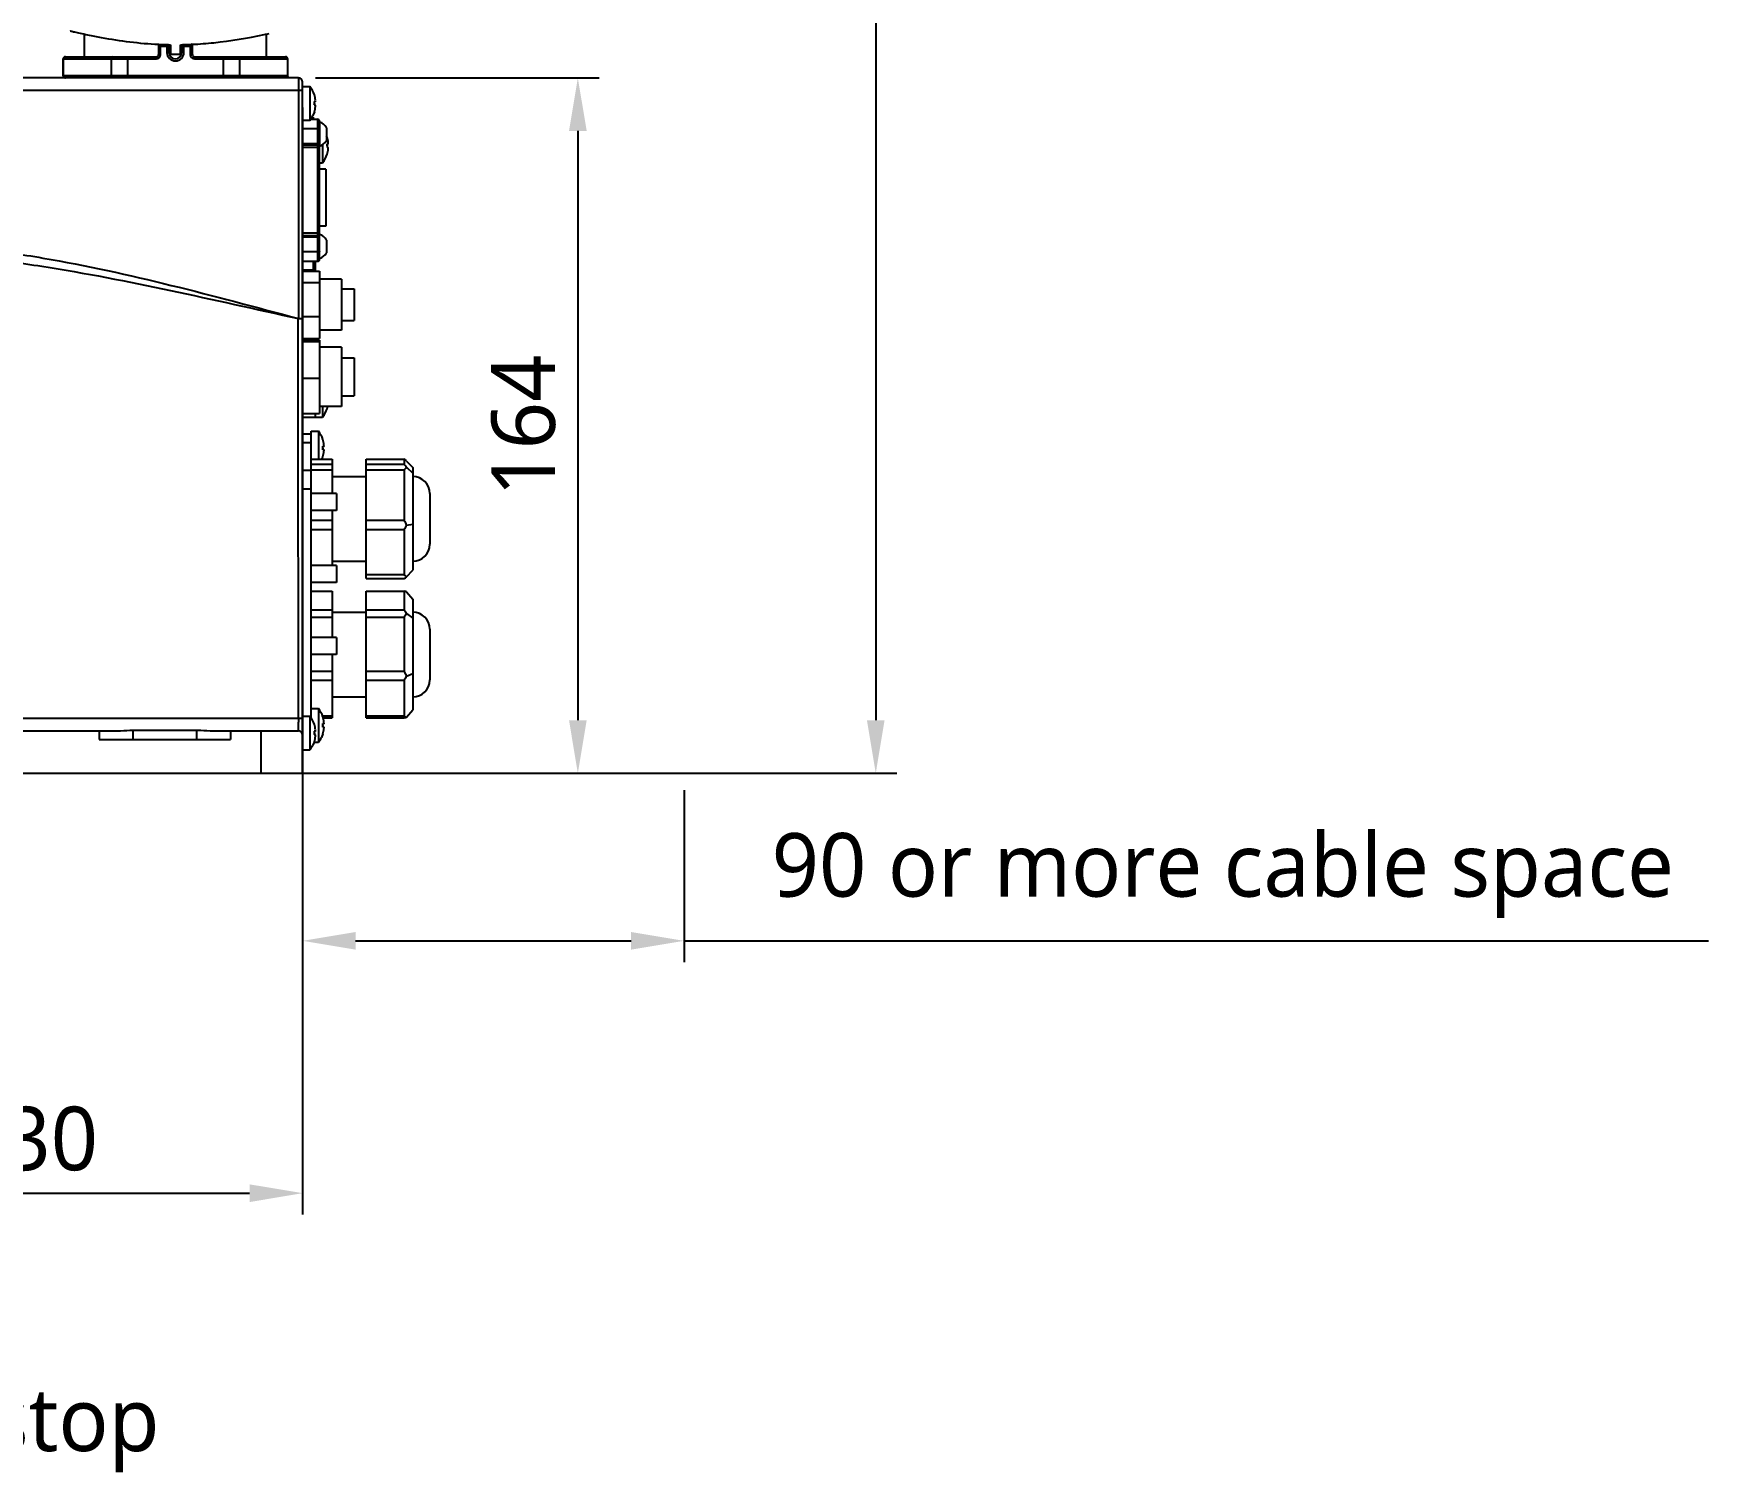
# Model space of a CAD drawing. Header units: millimetres. Extents: x 5828 to 6704, y 123 to 421.
# Drawn here: x 6432.47 to 6472, y 279.85 to 313.78 of the extents above; entities that cross this region are included whole.
import ezdxf

# ---------------------------------------------------------------- set-up
doc = ezdxf.new("R2010")
doc.units = ezdxf.units.MM
doc.layers.add('外形图', color=7, linetype='Continuous')
doc.layers.add('尺寸标注', color=7, linetype='Continuous')
doc.styles.get("Standard").update_dxf_attribs({"font": 'msyh.ttc'})
doc.styles.add('微软雅黑', font='msyh.ttc')
doc.dimstyles.new('尺寸标注_1_20比例', dxfattribs={"dimtxt": 1.5, "dimasz": 1.25, "dimexe": 0.5, "dimexo": 0.4, "dimgap": 0.5, "dimtad": 1, "dimdec": 1, "dimlfac": 10, "dimdsep": 46, "dimtxsty": '微软雅黑', "dimcen": 0.09, "dimadec": 0, "dimazin": 0, "dimtp": 0.01, "dimtm": 0.01, "dimtfac": 1, "dimtdec": 1, "dimtofl": 0, "dimtmove": 0, "dimatfit": 3, "dimfxl": 1, "dimtolj": 1, "dimarcsym": 0})

# ---------------------------------------------------------------- blocks, each defined once
blk = doc.blocks.new('*D799')
at = {"layer": 'Defpoints', "color": 0}
for p in [(6438.723, 312.737), (6438.823, 296.337), (6445.317, 296.337)]:
    blk.add_point(p, dxfattribs=at)
at = {"layer": '尺寸标注', "color": 0, "lineweight": -2}
for p, q in [((6439.123, 312.737), (6445.817, 312.737)), ((6445.317, 311.487), (6445.317, 297.587)), ((6439.223, 296.337), (6445.817, 296.337))]:
    blk.add_line(p, q, dxfattribs=at)
at = {"layer": '尺寸标注', "color": 0}
for points in [[(6445.526, 311.487), (6445.109, 311.487), (6445.317, 312.737)], [(6445.109, 297.587), (6445.526, 297.587), (6445.317, 296.337)]]:
    blk.add_solid(points, dxfattribs=at)
at = {"layer": '尺寸标注', "color": 0, "insert": (6444.038, 304.537), "char_height": 1.5, "attachment_point": 5, "rotation": 90, "style": '微软雅黑'}
blk.add_mtext('\\A1;\\A1;164', dxfattribs=at)
blk = doc.blocks.new('*D800')
at = {"layer": 'Defpoints', "color": 0}
for p in [(6418.203, 349.237), (6438.823, 296.337), (6452.347, 296.337)]:
    blk.add_point(p, dxfattribs=at)
at = {"layer": '尺寸标注', "color": 0, "lineweight": -2}
for p, q in [((6418.603, 349.237), (6452.847, 349.237)), ((6452.347, 347.987), (6452.347, 297.587)), ((6439.223, 296.337), (6452.847, 296.337))]:
    blk.add_line(p, q, dxfattribs=at)
at = {"layer": '尺寸标注', "color": 0}
for points in [[(6452.555, 347.987), (6452.139, 347.987), (6452.347, 349.237)], [(6452.139, 297.587), (6452.555, 297.587), (6452.347, 296.337)]]:
    blk.add_solid(points, dxfattribs=at)
at = {"layer": '尺寸标注', "color": 0, "insert": (6451.05, 322.787), "char_height": 1.5, "attachment_point": 5, "rotation": 90, "style": '微软雅黑'}
blk.add_mtext('\\A1;\\A1;Maximum 529', dxfattribs=at)
blk = doc.blocks.new('*D802')
at = {"layer": 'Defpoints', "color": 0}
for p in [(6425.82, 313.637), (6438.823, 312.437), (6438.823, 286.433)]:
    blk.add_point(p, dxfattribs=at)
at = {"layer": '尺寸标注', "color": 0, "lineweight": -2}
for p, q in [((6425.82, 313.237), (6425.82, 285.933)), ((6438.823, 312.037), (6438.823, 285.933)), ((6427.07, 286.433), (6437.573, 286.433))]:
    blk.add_line(p, q, dxfattribs=at)
at = {"layer": '尺寸标注', "color": 0}
for points in [[(6427.07, 286.641), (6427.07, 286.224), (6425.82, 286.433)], [(6437.573, 286.224), (6437.573, 286.641), (6438.823, 286.433)]]:
    blk.add_solid(points, dxfattribs=at)
at = {"layer": '尺寸标注', "color": 0, "insert": (6432.321, 287.712), "char_height": 1.5, "attachment_point": 5, "style": '微软雅黑'}
blk.add_mtext('\\A1;\\A1;130', dxfattribs=at)
blk = doc.blocks.new('*D804')
at = {"layer": 'Defpoints', "color": 0}
for p in [(6438.823, 296.337), (6447.823, 296.337), (6447.823, 292.385)]:
    blk.add_point(p, dxfattribs=at)
at = {"layer": '尺寸标注', "color": 0, "lineweight": -2}
for p, q in [((6438.823, 295.937), (6438.823, 291.885)), ((6447.823, 295.937), (6447.823, 291.885)), ((6440.073, 292.385), (6446.573, 292.385)), ((6447.823, 292.385), (6471.996, 292.385))]:
    blk.add_line(p, q, dxfattribs=at)
at = {"layer": '尺寸标注', "color": 0}
for points in [[(6440.073, 292.593), (6440.073, 292.177), (6438.823, 292.385)], [(6446.573, 292.177), (6446.573, 292.593), (6447.823, 292.385)]]:
    blk.add_solid(points, dxfattribs=at)
at = {"layer": '尺寸标注', "color": 0, "insert": (6460.535, 293.924), "char_height": 1.5, "attachment_point": 5, "style": '微软雅黑'}
blk.add_mtext('\\A1;\\A1;90 or more cable space', dxfattribs=at)

msp = doc.modelspace()

# ---------------------------------------------------------------- linework, layer by layer
at = {"layer": '外形图', "color": 7, "linetype": 'Continuous'}
for p, q in [((6433.6727, 313.2366), (6433.6727, 313.772)), ((6435.4227, 313.4866), (6435.6727, 313.4866)), ((6435.4227, 313.4866), (6435.4227, 313.2866)), ((6435.4541, 313.5278), (6435.47, 313.5271)), ((6435.4727, 313.2866), (6435.4727, 313.5315)), ((6435.6227, 313.5243), (6435.6227, 313.3366)), ((6435.6727, 313.3366), (6435.6727, 313.4866)), ((6435.7027, 313.5204), (6435.7027, 313.2866)), ((6435.9427, 313.2866), (6435.9427, 313.5204)), ((6435.9727, 313.4866), (6436.2227, 313.4866)), ((6435.9727, 313.4866), (6435.9727, 313.3366)), ((6436.0227, 313.3366), (6436.0227, 313.5299)), ((6436.1727, 313.5316), (6436.1727, 313.2866)), ((6436.1754, 313.5271), (6436.1909, 313.5278)), ((6436.2227, 313.2866), (6436.2227, 313.4866)), ((6437.9727, 313.2366), (6437.9727, 313.7719)), ((6433.1727, 313.1866), (6435.3727, 313.1866)), ((6433.1727, 312.7866), (6433.1727, 313.1866)), ((6433.1824, 312.7866), (6433.1824, 313.1866)), ((6433.2227, 313.2366), (6433.2265, 313.2366)), ((6433.2313, 313.2366), (6435.3727, 313.2366)), ((6434.306, 313.1866), (6434.306, 312.7866)), ((6434.6991, 312.7866), (6434.6991, 313.1866)), ((6435.3727, 313.2366), (6435.3727, 313.1866)), ((6435.4727, 313.2866), (6435.4227, 313.2866)), ((6435.6727, 313.3366), (6435.6227, 313.3366)), ((6435.9427, 313.2866), (6435.7027, 313.2866)), ((6436.0227, 313.3366), (6435.9727, 313.3366)), ((6436.2227, 313.2866), (6436.1727, 313.2866)), ((6436.2727, 313.2366), (6438.4227, 313.2366)), ((6436.2727, 313.1866), (6436.2727, 313.2366)), ((6436.2727, 313.1866), (6438.4715, 313.1866)), ((6436.9463, 313.1866), (6436.9463, 312.7866)), ((6437.3393, 312.7866), (6437.3393, 313.1866)), ((6438.4629, 313.1866), (6438.4629, 312.7866)), ((6438.4727, 312.7866), (6438.4727, 313.1866)), ((6438.7227, 312.7366), (6428.2721, 312.7366)), ((6438.4727, 312.7866), (6433.1737, 312.7866)), ((6438.7227, 312.7366), (6438.7223, 307.0606)), ((6438.8227, 296.3366), (6438.8227, 312.6366)), ((6438.8227, 312.4366), (6428.2708, 312.4366)), ((6438.8227, 312.5366), (6438.995, 312.5366)), ((6438.995, 312.5366), (6438.995, 311.7366)), ((6439.0993, 312.3373), (6439.1006, 312.3381)), ((6439.1006, 311.935), (6439.0677, 311.8532)), ((6439.1269, 312.1806), (6439.0993, 312.1806)), ((6439.1269, 312.0926), (6439.0993, 312.0926)), ((6439.1006, 311.935), (6439.0993, 311.9358)), ((6438.8227, 311.7366), (6438.995, 311.7366)), ((6438.8227, 311.541), (6439.1727, 311.541)), ((6439.0134, 311.7616), (6439.1727, 311.7616)), ((6439.0727, 311.8081), (6439.0409, 311.8081)), ((6439.0727, 311.8081), (6439.0727, 311.7616)), ((6439.1727, 311.7616), (6439.1727, 311.1554)), ((6439.2227, 311.7115), (6439.2227, 311.1094)), ((6439.3877, 311.5613), (6439.3877, 311.2618)), ((6439.1727, 311.1831), (6438.8227, 311.1831)), ((6439.1727, 311.1516), (6438.8227, 311.1516)), ((6438.8227, 311.1016), (6439.2227, 311.1016)), ((6439.1727, 311.1516), (6439.1727, 309.0216)), ((6439.2227, 308.4616), (6439.2227, 311.1016)), ((6439.295, 311.1662), (6439.295, 310.7366)), ((6439.3993, 311.3373), (6439.4005, 311.338)), ((6439.3993, 311.1806), (6439.4269, 311.1806)), ((6439.4269, 311.0926), (6439.3993, 311.0926)), ((6439.2227, 310.7366), (6439.295, 310.7366)), ((6439.4006, 310.935), (6439.3993, 310.9358)), ((6439.3727, 310.5816), (6439.2227, 310.5816)), ((6439.3727, 310.5816), (6439.3727, 309.2416)), ((6439.3727, 309.2416), (6439.2227, 309.2416)), ((6439.2227, 309.0716), (6438.8227, 309.0716)), ((6438.8227, 309.0216), (6439.1727, 309.0216)), ((6438.8227, 308.99), (6439.1727, 308.99)), ((6439.1727, 309.0172), (6439.1727, 308.4116)), ((6439.3877, 308.9113), (6439.3877, 308.6118)), ((6439.1727, 308.6321), (6438.8227, 308.6321)), ((6438.8227, 308.4116), (6439.1727, 308.4116)), ((6439.0727, 308.4116), (6439.0727, 308.182)), ((6439.1227, 308.4116), (6439.1227, 308.182)), ((6439.0727, 308.1991), (6438.8227, 308.1991)), ((6438.8227, 308.182), (6439.2227, 308.182)), ((6438.8227, 307.9087), (6439.2227, 307.9087)), ((6439.2227, 308.182), (6439.2227, 306.5911)), ((6439.7377, 307.9866), (6439.2227, 307.9866)), ((6439.7377, 307.9865), (6439.7377, 306.7866)), ((6439.7377, 307.7616), (6440.0377, 307.7616)), ((6440.0377, 307.7614), (6440.0377, 307.0117)), ((6438.8227, 307.1133), (6439.2227, 307.1133)), ((6439.7377, 306.7866), (6439.2227, 306.7866)), ((6439.7377, 307.0116), (6440.0377, 307.0116)), ((6438.8227, 306.5911), (6439.2227, 306.5911)), ((6438.8227, 306.5506), (6439.2227, 306.5506)), ((6438.8227, 306.5217), (6439.2227, 306.5217)), ((6439.1227, 306.5911), (6439.1227, 306.5506)), ((6439.2227, 306.5506), (6439.2227, 304.8225)), ((6439.7377, 306.3866), (6439.2227, 306.3866)), ((6439.7377, 306.3865), (6439.7377, 304.9866)), ((6439.7377, 306.1366), (6440.0377, 306.1366)), ((6440.0377, 306.1364), (6440.0377, 305.2367)), ((6438.8227, 305.6577), (6439.2227, 305.6577)), ((6439.7377, 305.2366), (6440.0377, 305.2366)), ((6438.8227, 304.8225), (6439.2227, 304.8225)), ((6438.8227, 304.7366), (6439.295, 304.7366)), ((6439.1227, 304.8225), (6439.1227, 304.7366)), ((6439.7377, 304.9866), (6439.2227, 304.9866)), ((6439.295, 304.9866), (6439.295, 304.7366)), ((6439.4006, 304.935), (6439.3993, 304.9358)), ((6439.0227, 304.3366), (6438.8227, 304.3366)), ((6439.0227, 304.4064), (6439.195, 304.4064)), ((6439.0227, 297.6442), (6439.0227, 304.4064)), ((6439.195, 304.4064), (6439.195, 303.7432)), ((6438.8227, 304.1352), (6439.0227, 304.1352)), ((6439.2993, 304.2071), (6439.3006, 304.2079)), ((6439.3269, 304.0504), (6439.2993, 304.0504)), ((6439.3269, 303.9624), (6439.2993, 303.9624)), ((6439.0227, 303.7432), (6439.5227, 303.7432)), ((6439.5227, 303.6174), (6439.0227, 303.6174)), ((6439.3006, 303.8049), (6439.2993, 303.8056)), ((6439.5227, 303.7432), (6439.5227, 302.9366)), ((6440.3227, 303.7432), (6441.2227, 303.7432)), ((6440.3227, 300.9299), (6440.3227, 303.7432)), ((6441.2227, 303.6174), (6440.3227, 303.6174)), ((6441.2227, 303.7432), (6441.2227, 303.6174)), ((6441.2736, 303.7017), (6441.4227, 303.5451)), ((6441.2736, 303.5574), (6441.4227, 303.4173)), ((6441.4227, 303.5451), (6441.4227, 301.128)), ((6439.0227, 303.4794), (6438.8227, 303.4794)), ((6439.0227, 303.491), (6439.5227, 303.491)), ((6439.5227, 303.3366), (6440.3227, 303.3366)), ((6440.3227, 303.491), (6441.2227, 303.491)), ((6441.2227, 303.491), (6441.2227, 302.3009)), ((6438.8227, 303.0423), (6439.0227, 303.0423)), ((6439.6227, 302.9366), (6439.0227, 302.9366)), ((6439.6227, 302.9366), (6439.6227, 302.5366)), ((6441.8227, 302.9365), (6441.8227, 301.7366)), ((6439.6227, 302.5366), (6439.0227, 302.5366)), ((6439.5227, 302.5366), (6439.5227, 301.2366)), ((6439.5227, 302.3009), (6439.0227, 302.3009)), ((6439.0227, 302.0844), (6439.5227, 302.0844)), ((6441.2227, 302.3009), (6440.3227, 302.3009)), ((6440.3227, 302.0844), (6441.2227, 302.0844)), ((6441.2227, 302.0844), (6441.2227, 301.02)), ((6441.2736, 302.1922), (6441.4227, 302.2088)), ((6439.6227, 301.2366), (6439.0227, 301.2366)), ((6439.5227, 301.3366), (6440.3227, 301.3366)), ((6439.6227, 301.2366), (6439.6227, 300.8366)), ((6439.6227, 300.8366), (6439.0227, 300.8366)), ((6441.2227, 301.02), (6440.3227, 301.02)), ((6440.3227, 300.9299), (6441.2227, 300.9299)), ((6441.2736, 300.9714), (6441.4227, 301.128)), ((6439.0227, 300.628), (6439.5227, 300.628)), ((6439.5227, 300.628), (6439.5227, 299.5366)), ((6440.3227, 300.628), (6441.2227, 300.628)), ((6440.3227, 297.6451), (6440.3227, 300.628)), ((6441.2227, 300.628), (6441.2227, 300.187)), ((6441.2736, 300.6124), (6441.4227, 300.4431)), ((6441.4227, 300.4431), (6441.4227, 297.83)), ((6439.5227, 300.187), (6439.0227, 300.187)), ((6439.0227, 300.0211), (6439.5227, 300.0211)), ((6439.5227, 300.1366), (6440.3227, 300.1366)), ((6441.2227, 300.187), (6440.3227, 300.187)), ((6440.3227, 300.0211), (6441.2227, 300.0211)), ((6441.2227, 300.0211), (6441.2227, 298.7344)), ((6441.2736, 300.1066), (6441.4227, 299.9953)), ((6441.8227, 299.7365), (6441.8227, 298.5366)), ((6439.6227, 299.5366), (6439.0227, 299.5366)), ((6439.6227, 299.5366), (6439.6227, 299.1366)), ((6439.6227, 299.1366), (6439.0227, 299.1366)), ((6439.5227, 299.1366), (6439.5227, 297.6451)), ((6439.5227, 298.7344), (6439.0227, 298.7344)), ((6439.0227, 298.5296), (6439.5227, 298.5296)), ((6441.2227, 298.7344), (6440.3227, 298.7344)), ((6440.3227, 298.5296), (6441.2227, 298.5296)), ((6441.2227, 298.5296), (6441.2227, 297.684)), ((6441.2736, 298.6307), (6441.4227, 298.6887)), ((6439.5227, 298.1366), (6440.3227, 298.1366)), ((6426.0237, 297.6362), (6438.8227, 297.6365)), ((6438.8227, 297.6866), (6438.995, 297.6866)), ((6438.995, 297.6866), (6438.995, 296.8866)), ((6439.0227, 297.8667), (6439.195, 297.8667)), ((6439.195, 297.8667), (6439.195, 297.0667)), ((6439.2993, 297.6675), (6439.3006, 297.6682)), ((6439.5227, 297.684), (6439.3006, 297.684)), ((6439.3006, 297.6451), (6439.5227, 297.6451)), ((6441.2227, 297.684), (6440.3227, 297.684)), ((6440.3227, 297.6451), (6441.2227, 297.6451)), ((6441.2736, 297.6607), (6441.4227, 297.83)), ((6420.3758, 297.3366), (6434.437, 297.3366)), ((6434.0227, 297.3366), (6434.0227, 297.1366)), ((6434.8227, 297.3536), (6436.3227, 297.3536)), ((6434.8227, 297.1366), (6434.8227, 297.3536)), ((6436.3227, 297.3536), (6436.3227, 297.1366)), ((6436.7098, 297.3366), (6438.7227, 297.3366)), ((6437.1227, 297.3366), (6437.1227, 297.1366)), ((6437.8475, 296.3366), (6437.8475, 297.3366)), ((6438.7227, 297.3367), (6438.7227, 297.5442)), ((6439.0993, 297.4873), (6439.1006, 297.4881)), ((6439.1269, 297.3306), (6439.0993, 297.3306)), ((6439.1269, 297.2426), (6439.0993, 297.2426)), ((6439.3006, 297.2652), (6439.2677, 297.1834)), ((6439.3269, 297.5107), (6439.2993, 297.5107)), ((6439.3269, 297.4227), (6439.2993, 297.4227)), ((6439.3006, 297.2652), (6439.2993, 297.266)), ((6434.0227, 297.1366), (6437.1227, 297.1366)), ((6438.8227, 296.8866), (6438.995, 296.8866)), ((6439.1006, 297.085), (6439.0677, 297.0032)), ((6439.1006, 297.085), (6439.0993, 297.0858)), ((6439.1006, 297.0667), (6439.195, 297.0667)), ((6420.3758, 296.3366), (6438.8227, 296.3366))]:
    msp.add_line(p, q, dxfattribs=at)
for centre, radius, start, end in [((6435.836, 322.1452), 8.6259, 267.24938, 267.46224), ((6435.4727, 313.4866), 0.05, 165, 180), ((6435.8281, 321.9501), 8.4307, 267.56535, 268.59487), ((6435.8227, 321.7454), 8.2259, 268.59785, 268.82811), ((6435.8213, 321.6782), 8.1587, 268.82823, 268.96692), ((6435.6227, 313.4866), 0.05, 0, 48.32109), ((6435.8201, 321.6138), 8.0942, 268.96684, 269.16852), ((6435.8273, 321.4743), 7.9548, 270.83142, 271.03661), ((6435.8259, 321.5483), 8.0287, 271.0365, 271.17779), ((6436.0227, 313.4866), 0.05, 151.07638, 180), ((6435.8243, 321.6265), 8.1069, 271.17793, 271.41144), ((6435.8177, 321.8739), 8.3544, 271.41522, 272.45432), ((6436.1727, 313.4866), 0.05, 0, 71.30256), ((6435.8073, 322.1264), 8.6072, 272.55435, 272.77024), ((6434.693, 329.1381), 15.7127, 281.83245, 282.26617), ((6433.2227, 313.1866), 0.05, 90, 180), ((6435.3727, 313.2866), 0.1, 270, 0), ((6435.3727, 313.2866), 0.05, 270, 0), ((6435.8227, 313.3366), 0.2, 180, 0), ((6435.8227, 313.3366), 0.15, 180, 0), ((6436.2727, 313.2866), 0.1, 180, 270), ((6436.2727, 313.2866), 0.05, 180, 270), ((6438.4227, 313.1866), 0.05, 0, 90), ((6438.7227, 312.6366), 0.1, 0.00047, 90.00001), ((6438.4783, 312.1342), 0.6549, 18.13505, 37.9033), ((6438.4827, 312.1366), 0.6485, 6.55217, 18.03235), ((6438.4811, 312.1375), 0.6519, 322.03811, 334.13775), ((6438.4827, 312.1366), 0.6485, 341.96765, 353.44783), ((6439.1727, 311.7116), 0.05, 0, 90), ((6439.1272, 311.4116), 0.3006, 29.93834, 71.48285), ((6439.1727, 311.1016), 0.05, 0, 90), ((6439.1272, 311.4116), 0.3006, 288.51715, 330.06166), ((6438.7816, 311.1361), 0.6512, 18.06581, 21.12073), ((6438.7827, 311.1366), 0.6485, 6.55217, 18.03235), ((6438.7827, 311.1366), 0.6485, 341.96765, 353.44783), ((6438.7783, 311.1389), 0.6549, 322.0967, 341.86495), ((6439.1727, 309.0716), 0.05, 270, 0), ((6439.1272, 308.7616), 0.3006, 29.93834, 71.48285), ((6439.1727, 308.4616), 0.05, 270, 0), ((6439.1272, 308.7616), 0.3006, 288.51715, 330.06166), ((6438.7783, 305.1389), 0.6549, 322.0967, 341.86495), ((6438.7827, 305.1366), 0.6485, 341.96765, 346.62124), ((6438.6783, 304.004), 0.6549, 18.13505, 37.9033), ((6438.6827, 304.0064), 0.6485, 6.55217, 18.03235), ((6438.6813, 304.0069), 0.6514, 336.07694, 341.93329), ((6438.6827, 304.0064), 0.6485, 341.96765, 353.44783), ((6441.4227, 302.9366), 0.4, 0, 90), ((6441.4227, 301.7366), 0.4, 270, 0), ((6441.4227, 299.7366), 0.4, 0, 90), ((6441.4227, 298.5366), 0.4, 270, 0), ((6470.5152, 297.7143), 31.793, 180.14017, 180.3066), ((6438.4783, 297.2842), 0.6549, 18.13505, 37.9033), ((6438.6783, 297.4644), 0.6549, 18.13505, 37.9033), ((6438.6827, 297.4667), 0.6485, 6.55217, 18.03235), ((6438.7227, 297.2366), 0.1, 0, 90), ((6438.4827, 297.2866), 0.6485, 6.55217, 18.03235), ((6438.6827, 297.4667), 0.6485, 341.96765, 353.44783), ((6438.4811, 297.2875), 0.6519, 322.03811, 334.13775), ((6438.4827, 297.2866), 0.6485, 341.96765, 353.44783), ((6438.6811, 297.4677), 0.6519, 322.03811, 334.13775)]:
    msp.add_arc(centre, radius, start, end, dxfattribs=at)
for centre, major_axis, ratio, start_param, end_param in [((6442.5727, 302.3366), (1.4983, -1.4983), 0.0482154, 2.666172, 2.738744), ((6442.5727, 302.3366), (1.4983, -1.4983), 0.0482154, -2.6423877, -2.5698158), ((6442.5727, 302.3366), (1.2614, -1.2614), 0.6434783, -3.0934145, -3.0208426), ((6442.5727, 302.3366), (1.2614, -1.2614), 0.6434783, -2.118789, -2.046217), ((6442.5727, 302.3366), (1.3337, 1.3337), 0.5148042, 2.1425732, 2.2151452), ((6442.5727, 302.3366), (1.3337, 1.3337), 0.5148042, 3.1171988, 3.1897708), ((6442.5727, 302.3366), (1.4983, 1.4983), 0.0482154, 3.5444414, 3.6170133), ((6442.5727, 299.1366), (1.4779, -1.4779), 0.1737015, 2.7899794, 2.8625514), ((6442.5727, 299.1366), (1.4779, -1.4779), 0.1737015, -2.5185803, -2.4460084), ((6442.5727, 299.1366), (1.1515, -1.1515), 0.8347679, -2.9696071, -2.8970352), ((6442.5727, 299.1366), (1.1515, -1.1515), 0.8347679, -1.9949816, -1.9224096), ((6442.5727, 299.1366), (1.4082, 1.4082), 0.3668578, 2.2663806, 2.3389526), ((6442.5727, 299.1366), (1.4082, 1.4082), 0.3668578, -3.0421791, -2.9696071), ((6442.5727, 299.1366), (1.4779, 1.4779), 0.1737015, 3.420634, 3.4932059)]:
    msp.add_ellipse(centre, major_axis=major_axis, ratio=ratio, start_param=start_param, end_param=end_param, dxfattribs=at)
for points, knots in [([(6433.3377, 313.8465), (6433.3378, 313.8487), (6433.3518, 313.84), (6433.3666, 313.8419), (6433.4024, 313.8306), (6433.4469, 313.8217), (6433.5058, 313.8079), (6433.6074, 313.7855), (6433.69, 313.7677), (6433.7489, 313.7555)], [0, 0, 0, 0, 0.0161312, 0.0645606, 0.1450049, 0.25678, 0.399172, 0.5713139, 1, 1, 1, 1]), ([(6433.7489, 313.7555), (6433.8566, 313.733), (6434.409, 313.6243), (6434.9696, 313.551), (6435.4221, 313.5293)], [0, 0, 0, 0, 0.1954606, 1, 1, 1, 1]), ([(6436.2233, 313.5293), (6436.3915, 313.5375), (6436.9596, 313.5816), (6437.5224, 313.6771), (6437.9149, 313.7593)], [0, 0, 0, 0, 0.2957725, 1, 1, 1, 1]), ([(6434.3437, 313.2366), (6434.3283, 313.2366), (6434.3084, 313.2146), (6434.306, 313.1931), (6434.306, 313.1866)], [0, 0, 0, 0, 0.7035391, 1, 1, 1, 1]), ([(6434.7102, 313.2366), (6434.7048, 313.2366), (6434.7005, 313.2119), (6434.6991, 313.1985), (6434.6991, 313.1866)], [0, 0, 0, 0, 0.3149525, 1, 1, 1, 1]), ([(6436.9351, 313.2366), (6436.9406, 313.2366), (6436.9448, 313.2119), (6436.9463, 313.1985), (6436.9463, 313.1866)], [0, 0, 0, 0, 0.3149543, 1, 1, 1, 1]), ([(6437.3016, 313.2366), (6437.3171, 313.2366), (6437.337, 313.2146), (6437.3393, 313.1931), (6437.3393, 313.1866)], [0, 0, 0, 0, 0.703539, 1, 1, 1, 1]), ([(6434.3437, 312.7366), (6434.3283, 312.7366), (6434.3084, 312.7585), (6434.306, 312.78), (6434.306, 312.7866)], [0, 0, 0, 0, 0.7035451, 1, 1, 1, 1]), ([(6434.6991, 312.7866), (6434.6991, 312.7746), (6434.7005, 312.7612), (6434.7048, 312.7366), (6434.7102, 312.7366)], [0, 0, 0, 0, 0.6850566, 1, 1, 1, 1]), ([(6436.9463, 312.7866), (6436.9463, 312.7746), (6436.9448, 312.7612), (6436.9406, 312.7366), (6436.9351, 312.7366)], [0, 0, 0, 0, 0.6850483, 1, 1, 1, 1]), ([(6437.3393, 312.7866), (6437.3393, 312.78), (6437.337, 312.7585), (6437.3171, 312.7366), (6437.3016, 312.7366)], [0, 0, 0, 0, 0.2964858, 1, 1, 1, 1]), ([(6439.1001, 312.1659), (6439.0999, 312.1683), (6439.0996, 312.1732), (6439.099, 312.178), (6439.0987, 312.1804)], [0, 0, 0, 0, 0.4997862, 1, 1, 1, 1]), ([(6439.1001, 312.1072), (6439.0999, 312.1048), (6439.0996, 312.0999), (6439.099, 312.0951), (6439.0987, 312.0927)], [0, 0, 0, 0, 0.4997907, 1, 1, 1, 1]), ([(6439.1005, 312.1219), (6439.1005, 312.1243), (6439.1004, 312.1292), (6439.1002, 312.1341), (6439.1, 312.1365)], [0, 0, 0, 0, 0.4996019, 1, 1, 1, 1]), ([(6439.1006, 312.1512), (6439.1005, 312.1537), (6439.1004, 312.1586), (6439.1002, 312.1635), (6439.1001, 312.1659)], [0, 0, 0, 0, 0.500128, 1, 1, 1, 1]), ([(6439.1006, 312.1219), (6439.1005, 312.1194), (6439.1004, 312.1145), (6439.1002, 312.1096), (6439.1001, 312.1072)], [0, 0, 0, 0, 0.5001277, 1, 1, 1, 1]), ([(6439.1006, 312.1366), (6439.1006, 312.139), (6439.1006, 312.1439), (6439.1006, 312.1488), (6439.1006, 312.1512)], [0, 0, 0, 0, 0.4999657, 1, 1, 1, 1]), ([(6439.1006, 312.1366), (6439.1006, 312.1341), (6439.1006, 312.1292), (6439.1006, 312.1243), (6439.1006, 312.1219)], [0, 0, 0, 0, 0.4999657, 1, 1, 1, 1]), ([(6439.1282, 312.1949), (6439.1281, 312.1963), (6439.1277, 312.1993), (6439.1271, 312.2022), (6439.1268, 312.2038)], [0, 0, 0, 0, 0.4668641, 1, 1, 1, 1]), ([(6439.1287, 312.085), (6439.1287, 312.086), (6439.1283, 312.0903), (6439.1271, 312.0854), (6439.1268, 312.0841)], [0, 0, 0, 0, 0.415628, 1, 1, 1, 1]), ([(6439.1269, 312.1806), (6439.1275, 312.1806), (6439.1284, 312.183), (6439.1285, 312.1847), (6439.1286, 312.1861)], [0, 0, 0, 0, 0.2882851, 1, 1, 1, 1]), ([(6439.1286, 312.1861), (6439.1287, 312.1874), (6439.1287, 312.1903), (6439.1284, 312.1932), (6439.1282, 312.1949)], [0, 0, 0, 0, 0.4389885, 1, 1, 1, 1]), ([(6439.216, 311.5318), (6439.2179, 311.5306), (6439.221, 311.5281), (6439.2227, 311.5242), (6439.2227, 311.5225)], [0, 0, 0, 0, 0.569285, 1, 1, 1, 1]), ([(6439.2227, 311.1646), (6439.2227, 311.1711), (6439.2103, 311.1774), (6439.2012, 311.1798), (6439.1977, 311.1806)], [0, 0, 0, 0, 0.64579, 1, 1, 1, 1]), ([(6439.4001, 311.1072), (6439.3999, 311.1048), (6439.3996, 311.0999), (6439.399, 311.0951), (6439.3987, 311.0927)], [0, 0, 0, 0, 0.4997858, 1, 1, 1, 1]), ([(6439.3993, 311.1806), (6439.3995, 311.1781), (6439.3998, 311.1732), (6439.4, 311.1684), (6439.4001, 311.1659)], [0, 0, 0, 0, 0.4999282, 1, 1, 1, 1]), ([(6439.4005, 311.1512), (6439.4005, 311.1488), (6439.4004, 311.1439), (6439.4002, 311.139), (6439.4, 311.1366)], [0, 0, 0, 0, 0.4996019, 1, 1, 1, 1]), ([(6439.4001, 311.1659), (6439.4002, 311.1635), (6439.4004, 311.1586), (6439.4005, 311.1537), (6439.4005, 311.1512)], [0, 0, 0, 0, 0.5000157, 1, 1, 1, 1]), ([(6439.4006, 311.1219), (6439.4005, 311.1194), (6439.4004, 311.1145), (6439.4002, 311.1097), (6439.4001, 311.1072)], [0, 0, 0, 0, 0.500128, 1, 1, 1, 1]), ([(6439.4006, 311.1366), (6439.4006, 311.139), (6439.4006, 311.1439), (6439.4006, 311.1488), (6439.4006, 311.1513)], [0, 0, 0, 0, 0.4999659, 1, 1, 1, 1]), ([(6439.4006, 311.1366), (6439.4006, 311.1341), (6439.4006, 311.1292), (6439.4006, 311.1243), (6439.4006, 311.1219)], [0, 0, 0, 0, 0.4999657, 1, 1, 1, 1]), ([(6439.4287, 311.1881), (6439.4287, 311.1903), (6439.4283, 311.1955), (6439.4274, 311.2007), (6439.4268, 311.2036)], [0, 0, 0, 0, 0.4257998, 1, 1, 1, 1]), ([(6439.4286, 311.0871), (6439.4286, 311.0876), (6439.4276, 311.0901), (6439.4271, 311.0861), (6439.4268, 311.0848)], [0, 0, 0, 0, 0.2788978, 1, 1, 1, 1]), ([(6439.4269, 311.1806), (6439.4277, 311.1806), (6439.4286, 311.1841), (6439.4287, 311.1862), (6439.4287, 311.1881)], [0, 0, 0, 0, 0.2768121, 1, 1, 1, 1]), ([(6439.4269, 311.0626), (6439.4272, 311.0651), (6439.4278, 311.0704), (6439.4282, 311.0757), (6439.4284, 311.0784)], [0, 0, 0, 0, 0.4913781, 1, 1, 1, 1]), ([(6439.4284, 311.0784), (6439.4285, 311.0801), (6439.4286, 311.083), (6439.4287, 311.0859), (6439.4286, 311.0871)], [0, 0, 0, 0, 0.5846903, 1, 1, 1, 1]), ([(6426.5309, 309.0781), (6427.5626, 309.0334), (6429.109, 308.9346), (6431.1641, 308.727), (6433.2081, 308.4263), (6435.7307, 307.866), (6437.7252, 307.331), (6438.7219, 307.0606)], [0, 0, 0, 0, 0.2500023, 0.3750078, 0.500012, 0.7499828, 1, 1, 1, 1]), ([(6426.5243, 308.8204), (6426.7813, 308.8088), (6427.2959, 308.7973), (6428.324, 308.7506), (6429.6078, 308.666), (6431.1443, 308.5133), (6433.184, 308.2345), (6435.7107, 307.7413), (6437.7164, 307.2802), (6438.7219, 307.0606)], [0, 0, 0, 0, 0.0625027, 0.1250053, 0.2500101, 0.3750126, 0.5000138, 0.7499903, 1, 1, 1, 1]), ([(6439.216, 308.9993), (6439.2179, 309.0005), (6439.221, 309.003), (6439.2227, 309.0069), (6439.2227, 309.0085)], [0, 0, 0, 0, 0.569285, 1, 1, 1, 1]), ([(6439.2227, 308.6506), (6439.2227, 308.644), (6439.2103, 308.6377), (6439.2012, 308.6353), (6439.1977, 308.6346)], [0, 0, 0, 0, 0.64579, 1, 1, 1, 1]), ([(6438.722, 297.6367), (6438.722, 298.4228), (6438.7227, 301.5643), (6438.7195, 304.7057), (6438.7203, 307.0609)], [0, 0, 0, 0, 0.2502597, 1, 1, 1, 1]), ([(6438.7223, 307.0606), (6438.735, 307.0607), (6438.7578, 307.0617), (6438.792, 307.0593), (6438.8062, 307.0644), (6438.8231, 307.0589), (6438.8227, 307.0614)], [0, 0, 0, 0, 0.3820761, 0.7072804, 0.9239051, 1, 1, 1, 1]), ([(6439.3001, 304.0357), (6439.2999, 304.0382), (6439.2996, 304.043), (6439.299, 304.0479), (6439.2987, 304.0503)], [0, 0, 0, 0, 0.4997862, 1, 1, 1, 1]), ([(6439.3001, 303.977), (6439.2999, 303.9746), (6439.2996, 303.9697), (6439.299, 303.9649), (6439.2987, 303.9625)], [0, 0, 0, 0, 0.4997907, 1, 1, 1, 1]), ([(6439.3005, 303.9917), (6439.3005, 303.9941), (6439.3004, 303.999), (6439.3002, 304.0039), (6439.3, 304.0063)], [0, 0, 0, 0, 0.4996019, 1, 1, 1, 1]), ([(6439.3006, 304.0211), (6439.3005, 304.0235), (6439.3004, 304.0284), (6439.3002, 304.0333), (6439.3001, 304.0357)], [0, 0, 0, 0, 0.500128, 1, 1, 1, 1]), ([(6439.3006, 303.9917), (6439.3005, 303.9892), (6439.3004, 303.9844), (6439.3002, 303.9795), (6439.3001, 303.977)], [0, 0, 0, 0, 0.5001277, 1, 1, 1, 1]), ([(6439.3006, 304.0064), (6439.3006, 304.0088), (6439.3006, 304.0137), (6439.3006, 304.0186), (6439.3006, 304.0211)], [0, 0, 0, 0, 0.4999657, 1, 1, 1, 1]), ([(6439.3006, 304.0064), (6439.3006, 304.0039), (6439.3006, 303.999), (6439.3006, 303.9941), (6439.3006, 303.9917)], [0, 0, 0, 0, 0.4999657, 1, 1, 1, 1]), ([(6439.3282, 304.0647), (6439.3281, 304.0661), (6439.3277, 304.0691), (6439.3271, 304.0721), (6439.3268, 304.0737)], [0, 0, 0, 0, 0.4668641, 1, 1, 1, 1]), ([(6439.3287, 303.9549), (6439.3287, 303.9559), (6439.3283, 303.9601), (6439.3271, 303.9553), (6439.3268, 303.9539)], [0, 0, 0, 0, 0.415628, 1, 1, 1, 1]), ([(6439.3269, 304.0504), (6439.3275, 304.0504), (6439.3284, 304.0529), (6439.3285, 304.0545), (6439.3286, 304.0559)], [0, 0, 0, 0, 0.2882851, 1, 1, 1, 1]), ([(6439.3286, 304.0559), (6439.3287, 304.0572), (6439.3287, 304.0601), (6439.3284, 304.0631), (6439.3282, 304.0647)], [0, 0, 0, 0, 0.4389885, 1, 1, 1, 1]), ([(6434.4378, 297.3366), (6434.4681, 297.3366), (6434.5964, 297.3427), (6434.7245, 297.3536), (6434.8227, 297.3536)], [0, 0, 0, 0, 0.2357672, 1, 1, 1, 1]), ([(6436.3227, 297.3537), (6436.3563, 297.3537), (6436.4855, 297.351), (6436.6142, 297.3366), (6436.7097, 297.3366)], [0, 0, 0, 0, 0.2602376, 1, 1, 1, 1]), ([(6439.1001, 297.3159), (6439.0999, 297.3183), (6439.0996, 297.3232), (6439.099, 297.328), (6439.0987, 297.3304)], [0, 0, 0, 0, 0.4997862, 1, 1, 1, 1]), ([(6439.1001, 297.2572), (6439.0999, 297.2548), (6439.0996, 297.2499), (6439.099, 297.2451), (6439.0987, 297.2427)], [0, 0, 0, 0, 0.4997907, 1, 1, 1, 1]), ([(6439.1005, 297.2719), (6439.1005, 297.2743), (6439.1004, 297.2792), (6439.1002, 297.2841), (6439.1, 297.2865)], [0, 0, 0, 0, 0.4996019, 1, 1, 1, 1]), ([(6439.1006, 297.3012), (6439.1005, 297.3037), (6439.1004, 297.3086), (6439.1002, 297.3135), (6439.1001, 297.3159)], [0, 0, 0, 0, 0.500128, 1, 1, 1, 1]), ([(6439.1006, 297.2719), (6439.1005, 297.2694), (6439.1004, 297.2645), (6439.1002, 297.2596), (6439.1001, 297.2572)], [0, 0, 0, 0, 0.5001277, 1, 1, 1, 1]), ([(6439.1006, 297.2866), (6439.1006, 297.289), (6439.1006, 297.2939), (6439.1006, 297.2988), (6439.1006, 297.3012)], [0, 0, 0, 0, 0.4999657, 1, 1, 1, 1]), ([(6439.1006, 297.2866), (6439.1006, 297.2841), (6439.1006, 297.2792), (6439.1006, 297.2743), (6439.1006, 297.2719)], [0, 0, 0, 0, 0.4999657, 1, 1, 1, 1]), ([(6439.1282, 297.3449), (6439.1281, 297.3463), (6439.1277, 297.3493), (6439.1271, 297.3522), (6439.1268, 297.3538)], [0, 0, 0, 0, 0.4668641, 1, 1, 1, 1]), ([(6439.1287, 297.235), (6439.1287, 297.236), (6439.1283, 297.2403), (6439.1271, 297.2354), (6439.1268, 297.2341)], [0, 0, 0, 0, 0.415628, 1, 1, 1, 1]), ([(6439.1269, 297.3306), (6439.1275, 297.3306), (6439.1284, 297.333), (6439.1285, 297.3347), (6439.1286, 297.3361)], [0, 0, 0, 0, 0.2882851, 1, 1, 1, 1]), ([(6439.1286, 297.3361), (6439.1287, 297.3374), (6439.1287, 297.3403), (6439.1284, 297.3432), (6439.1282, 297.3449)], [0, 0, 0, 0, 0.4389885, 1, 1, 1, 1]), ([(6439.3001, 297.4961), (6439.2999, 297.4985), (6439.2996, 297.5033), (6439.299, 297.5082), (6439.2987, 297.5106)], [0, 0, 0, 0, 0.4997862, 1, 1, 1, 1]), ([(6439.3001, 297.4373), (6439.2999, 297.4349), (6439.2996, 297.4301), (6439.299, 297.4252), (6439.2987, 297.4228)], [0, 0, 0, 0, 0.4997907, 1, 1, 1, 1]), ([(6439.3005, 297.452), (6439.3005, 297.4545), (6439.3004, 297.4593), (6439.3002, 297.4642), (6439.3, 297.4666)], [0, 0, 0, 0, 0.4996019, 1, 1, 1, 1]), ([(6439.3006, 297.4814), (6439.3005, 297.4838), (6439.3004, 297.4887), (6439.3002, 297.4936), (6439.3001, 297.4961)], [0, 0, 0, 0, 0.500128, 1, 1, 1, 1]), ([(6439.3006, 297.452), (6439.3005, 297.4496), (6439.3004, 297.4447), (6439.3002, 297.4398), (6439.3001, 297.4373)], [0, 0, 0, 0, 0.5001277, 1, 1, 1, 1]), ([(6439.3006, 297.4667), (6439.3006, 297.4692), (6439.3006, 297.4741), (6439.3006, 297.4789), (6439.3006, 297.4814)], [0, 0, 0, 0, 0.4999657, 1, 1, 1, 1]), ([(6439.3006, 297.4667), (6439.3006, 297.4643), (6439.3006, 297.4594), (6439.3006, 297.4545), (6439.3006, 297.452)], [0, 0, 0, 0, 0.4999657, 1, 1, 1, 1]), ([(6439.3282, 297.525), (6439.3281, 297.5264), (6439.3277, 297.5294), (6439.3271, 297.5324), (6439.3268, 297.534)], [0, 0, 0, 0, 0.4668641, 1, 1, 1, 1]), ([(6439.3287, 297.4152), (6439.3287, 297.4162), (6439.3283, 297.4204), (6439.3271, 297.4156), (6439.3268, 297.4142)], [0, 0, 0, 0, 0.415628, 1, 1, 1, 1]), ([(6439.3269, 297.5107), (6439.3275, 297.5107), (6439.3284, 297.5132), (6439.3285, 297.5148), (6439.3286, 297.5162)], [0, 0, 0, 0, 0.2882851, 1, 1, 1, 1]), ([(6439.3286, 297.5162), (6439.3287, 297.5175), (6439.3287, 297.5205), (6439.3284, 297.5234), (6439.3282, 297.525)], [0, 0, 0, 0, 0.4389885, 1, 1, 1, 1])]:
    msp.add_open_spline(points, degree=3, knots=knots, dxfattribs=at)
for points in [[(6433.2313, 313.2366), (6433.208, 313.2366), (6433.1824, 313.2099), (6433.1824, 313.1866)], [(6438.414, 313.2366), (6438.4374, 313.2366), (6438.4629, 313.2099), (6438.4629, 313.1866)], [(6433.1727, 312.7866), (6433.1727, 312.7699), (6433.1832, 312.7516), (6433.1977, 312.7433)], [(6433.1824, 312.7866), (6433.1824, 312.7632), (6433.208, 312.7366), (6433.2313, 312.7366)], [(6438.4629, 312.7866), (6438.4629, 312.7632), (6438.4374, 312.7366), (6438.414, 312.7366)], [(6438.4727, 312.7866), (6438.4727, 312.763), (6438.4462, 312.7366), (6438.4227, 312.7366)], [(6439.1006, 312.1512), (6439.1004, 312.161), (6439.1, 312.1708), (6439.0987, 312.1804)], [(6439.0993, 312.0926), (6439.0999, 312.1023), (6439.1005, 312.1121), (6439.1005, 312.1219)], [(6439.1269, 312.0626), (6439.1278, 312.07), (6439.1287, 312.0775), (6439.1287, 312.085)], [(6439.1727, 311.541), (6439.1874, 311.541), (6439.2036, 311.5398), (6439.216, 311.5318)], [(6439.1977, 311.1806), (6439.1895, 311.1823), (6439.181, 311.1831), (6439.1727, 311.1831)], [(6439.4006, 311.1513), (6439.4004, 311.161), (6439.4, 311.1708), (6439.3987, 311.1804)], [(6439.4006, 311.1219), (6439.4004, 311.1121), (6439.4, 311.1023), (6439.3987, 311.0927)], [(6439.1727, 308.99), (6439.1874, 308.99), (6439.2036, 308.9913), (6439.216, 308.9993)], [(6439.1977, 308.6346), (6439.1895, 308.6328), (6439.181, 308.6321), (6439.1727, 308.6321)], [(6439.3006, 304.0211), (6439.3004, 304.0308), (6439.3, 304.0406), (6439.2987, 304.0503)], [(6439.2993, 303.9624), (6439.2999, 303.9722), (6439.3005, 303.9819), (6439.3005, 303.9917)], [(6439.3269, 303.9324), (6439.3278, 303.9399), (6439.3287, 303.9474), (6439.3287, 303.9549)], [(6439.1006, 297.3012), (6439.1004, 297.311), (6439.1, 297.3208), (6439.0987, 297.3304)], [(6439.0993, 297.2426), (6439.0999, 297.2523), (6439.1005, 297.2621), (6439.1005, 297.2719)], [(6439.1269, 297.2126), (6439.1278, 297.22), (6439.1287, 297.2275), (6439.1287, 297.235)], [(6439.3006, 297.4814), (6439.3004, 297.4911), (6439.3, 297.5009), (6439.2987, 297.5106)], [(6439.2993, 297.4227), (6439.2999, 297.4325), (6439.3005, 297.4423), (6439.3005, 297.452)], [(6439.3269, 297.3927), (6439.3278, 297.4002), (6439.3287, 297.4077), (6439.3287, 297.4152)]]:
    msp.add_open_spline(points, degree=3, dxfattribs=at)
at = {"layer": '尺寸标注'}
msp.add_line((6438.8227, 296.3366), (6447.8227, 296.3366), dxfattribs=at)

# ---------------------------------------------------------------- texts
at = {"layer": '外形图', "insert": (6390.6341, 281.8497), "char_height": 1.5, "attachment_point": 1}
msp.add_mtext_dynamic_manual_height_columns('(*){\\C7;Indicates the travel margin of mechanical stop}', width=209.982192, gutter_width=25, heights=[0], dxfattribs=at)

# ---------------------------------------------------------------- dimensions: what is measured, and where the dimension line sits
at = {"layer": '尺寸标注'}
for base, p1, text, picture, middle in [((6452.347, 296.3366), (6418.2032, 349.2366), '\\A1;Maximum 529', '*D800', (6452.347, 322.7866)), ((6445.3173, 296.3366), (6438.7227, 312.7366), '\\A1;164', '*D799', (6445.3173, 304.5366))]:
    dim = msp.add_linear_dim(base=base, p1=p1, p2=(6438.8227, 296.3366), angle=90, text=text, dimstyle='尺寸标注_1_20比例', override={"dimtxt": 1.5, "dimtxsty": '微软雅黑'}, dxfattribs=at)
    dim.commit()
    dim.dimension.update_dxf_attribs({"geometry": picture, "text_midpoint": middle, "dimtype": 160})
dim = msp.add_linear_dim(base=(6438.8227, 286.4327), p1=(6425.8197, 313.6366), p2=(6438.8227, 312.4366), text='\\A1;130', dimstyle='尺寸标注_1_20比例', override={"dimtxt": 1.5, "dimtxsty": '微软雅黑'}, dxfattribs=at)
dim.commit()
dim.dimension.update_dxf_attribs({"geometry": '*D802', "text_midpoint": (6432.3212, 286.4327), "dimtype": 160})
dim = msp.add_linear_dim(base=(6447.8227, 292.3851), p1=(6438.8227, 296.3366), p2=(6447.8227, 296.3366), text='\\A1;90 or more cable space', dimstyle='尺寸标注_1_20比例', override={"dimtxt": 1.5, "dimtxsty": '微软雅黑'}, dxfattribs=at)
dim.commit()
dim.dimension.update_dxf_attribs({"geometry": '*D804', "text_midpoint": (6460.5346, 293.9241)})

doc.saveas('drawing.dxf')
